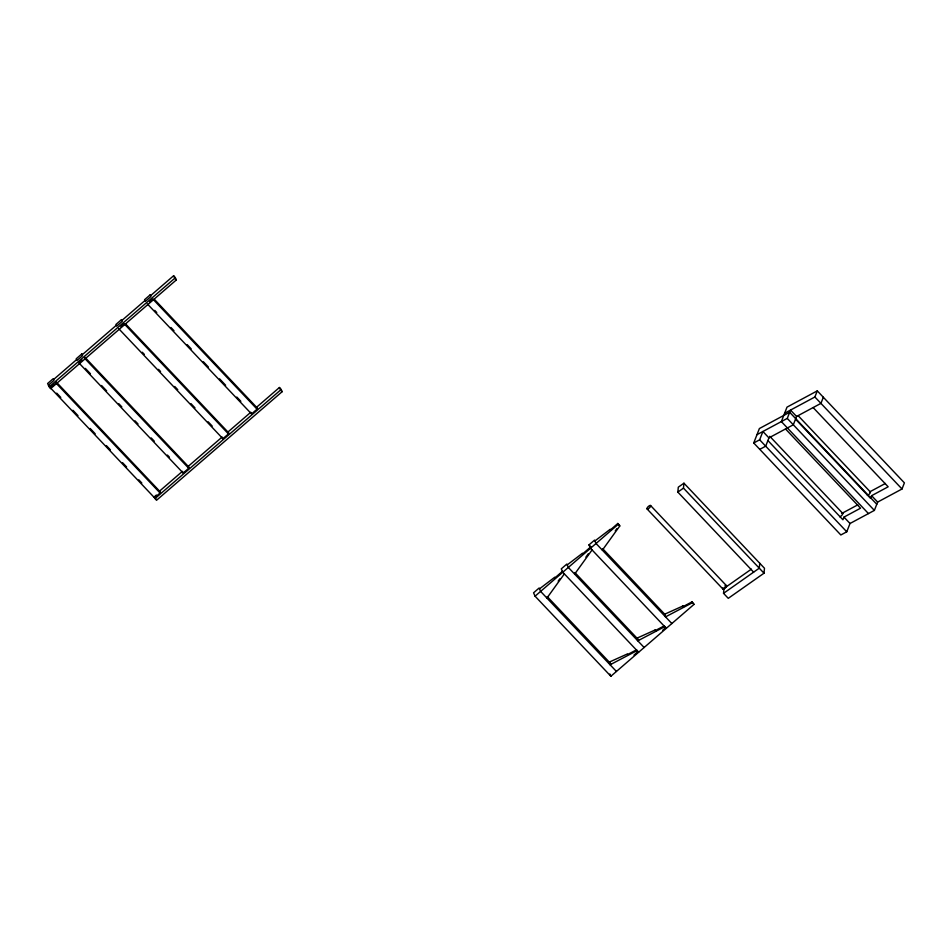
<?xml version="1.0" encoding="UTF-8"?>
<svg xmlns="http://www.w3.org/2000/svg" width="952" height="952" viewBox="0 0 952 952"><rect width="100%" height="100%" fill="white"/><g stroke="black" fill="none" stroke-linecap="round" stroke-linejoin="round"><path stroke-width="1.43" d="M753.639 572.152L677.836 492.101L678.3 487.174L683.941 483.2L764.48 568.261L764.016 573.187L728.268 598.332L723.532 593.334L723.996 588.407L751.402 569.129M764.016 573.187L683.476 488.126L683.941 483.2M759.744 563.263L759.279 568.177L723.532 593.334M868.462 513.58L781.354 421.581L787.006 407.135L817.292 390.867L904.4 482.866L902.008 488.995L877.637 502.085L874.376 510.403L850.017 523.493L846.756 531.799L840.842 534.976L753.734 442.977L759.387 428.543L789.66 412.275L876.78 504.274M753.734 442.977L759.648 439.8L762.897 431.494L768.942 437.872L765.694 446.19L759.779 449.368M756.983 434.671L787.268 418.404L790.529 410.086L796.562 416.464L793.313 424.782L768.942 437.872M784.603 413.263L814.888 396.996L817.292 390.867M823.337 397.246L820.933 403.374L796.562 416.464M785.507 428.971L860.537 508.201L843.972 517.103L842.925 519.78L767.895 440.55M813.139 407.563L888.156 486.793L871.592 495.695L870.544 498.372L795.527 419.142M558.181 581.113L559.835 578.816M546.924 598.07L564.357 573.901M585.896 557.158L588.384 553.707M574.639 574.115L592.073 549.947M615.266 530.895L616.932 528.598M602.354 550.161L619.788 525.98L619.419 525.135L617.836 523.469L610.446 529.859L610.196 529.3L594.917 540.95M53.514 379.574L76.612 359.606M82.158 354.81L116.334 325.263M121.88 320.479L144.978 300.511M150.523 295.715L173.609 275.747L175.192 277.425L176.322 279.959L50.682 388.571L47.6 383.513L53.145 378.729L53.895 380.419L48.35 385.203L50.682 388.571M49.099 386.905L174.74 278.293L173.609 275.747M54.74 383.894L50.301 387.726L154.533 497.801L160.079 493.005L159.329 491.315L182.427 471.347L183.177 473.037L188.722 468.253L187.972 466.563L222.149 437.016M82.265 360.094L78.945 362.962L183.177 473.037M120.88 326.703L124.212 323.835L228.444 433.91L222.899 438.705L118.667 328.63M149.524 301.951L152.844 299.071L257.076 409.158L251.542 413.942L147.31 303.866M250.792 412.252L227.695 432.22L228.444 433.91M156.378 495.04L154.165 496.956L156.485 500.312L282.125 391.7L281.007 389.166L279.424 387.5L256.326 407.468L257.076 409.158M154.914 498.646L280.554 390.034L279.424 387.5M662.759 630.224L665.924 627.487L666.305 628.332L590.502 548.281L589.002 544.889L594.536 540.105L596.035 543.485L671.85 623.536M562.406 571.39L555.016 577.781L554.766 577.209L539.486 588.86M590.121 547.436L582.731 553.814L582.481 553.255L567.202 564.905M694.02 604.377L692.437 602.711L665.531 616.872L664.401 614.337L682.846 606.019L683.096 606.579L692.068 601.854L694.02 604.377L610.875 676.253L535.072 596.19L618.217 524.314L617.836 523.469M633.996 655.095L638.209 651.442L638.59 652.287L562.787 572.235L561.287 568.856L566.833 564.06L568.332 567.44L644.135 647.503M677.836 492.101L683.476 488.126M869.926 491.756L885.396 483.449M842.306 513.164L857.776 504.846M655.131 629.974L655.381 630.545L664.353 625.821L664.722 626.666L637.816 640.827L636.686 638.292L655.131 629.974L655.797 631.212M608.971 662.247L627.416 653.929L627.666 654.5L636.638 649.776L637.007 650.621L610.101 664.782L608.971 662.247L610.779 664.151M814.888 396.996L902.008 488.995M798.395 415.953L870.366 491.97M871.592 495.695L877.637 502.085M787.268 418.404L874.376 510.403M769.751 436.29L842.746 513.378M843.972 517.103L850.017 523.493M759.648 439.8L846.756 531.799M650.525 505.476L726.328 585.539M647.11 508.987L722.913 589.038M618.217 524.314L619.788 525.98M602.628 548.638L665.293 614.825M589.002 544.889L591.025 547.031M574.913 572.592L638.59 639.851M636.686 638.292L638.494 640.196M547.198 596.559L610.875 663.806M616.42 671.457L540.617 591.406L539.118 588.015L533.572 592.81L535.072 596.19M174.74 278.293L176.322 279.959M280.554 390.034L282.125 391.7M154.2 299.154L257.54 408.289M154.736 310.364L156.759 312.506M170.944 327.476L173.978 330.689M187.151 344.6L191.209 348.884M203.359 361.724L208.428 367.067M219.567 378.837L225.648 385.262M236.798 397.032L240.844 401.304M125.557 323.906L228.896 433.041M142.3 352.24L144.335 354.382M158.508 369.352L160.543 371.494M174.728 386.476L177.762 389.689M190.935 403.588L194.981 407.873M208.155 421.784L212.213 426.068M84.823 357.178L189.174 467.384M84.49 358.178L188.722 468.253M85.359 368.388L90.428 373.743M101.566 385.512L106.636 390.855M118.786 403.696L121.832 406.909M134.994 420.82L138.04 424.021M151.213 437.932L154.248 441.145M167.421 455.056L169.444 457.198M56.18 381.93L160.531 492.136M55.847 382.93L160.079 493.005M56.715 393.14L60.773 397.424M72.923 410.264L77.993 415.619M90.154 428.448L95.212 433.803M106.362 445.572L110.408 449.856M122.57 462.696L126.628 466.968M138.778 479.808L141.824 483.021M154.165 496.956L155.735 498.622M682.846 606.019L683.512 607.257M692.068 601.854L692.437 602.711M609.875 673.992L610.875 676.253M251.161 413.097L251.542 413.942M222.518 437.86L222.899 438.705M724.781 586.027A2.463 0.881 -43.4 0 1 726.447 586.23A2.463 0.881 -43.4 0 1 723.829 588.919A2.463 0.881 -43.4 0 1 723.068 587.789M869.533 491.839A2.547 0.904 -43.4 0 1 870.08 493.077A2.547 0.904 -43.4 0 1 867.379 495.409M841.913 513.247A2.547 0.904 -43.4 0 1 842.461 514.485A2.547 0.904 -43.4 0 1 839.759 516.817M81.777 353.965L76.243 358.761L76.993 360.451L82.526 355.655L81.777 353.965M121.511 319.622L115.965 324.418L116.715 326.108L122.261 321.324L121.511 319.622M150.142 294.87L144.597 299.666L145.347 301.356L150.892 296.56L150.142 294.87M648.181 508.784A2.463 0.881 -43.4 0 0 650.668 505.655A2.463 0.881 -43.4 0 0 647.598 507.261A2.463 0.881 -43.4 0 0 648.181 508.784"/></g></svg>
